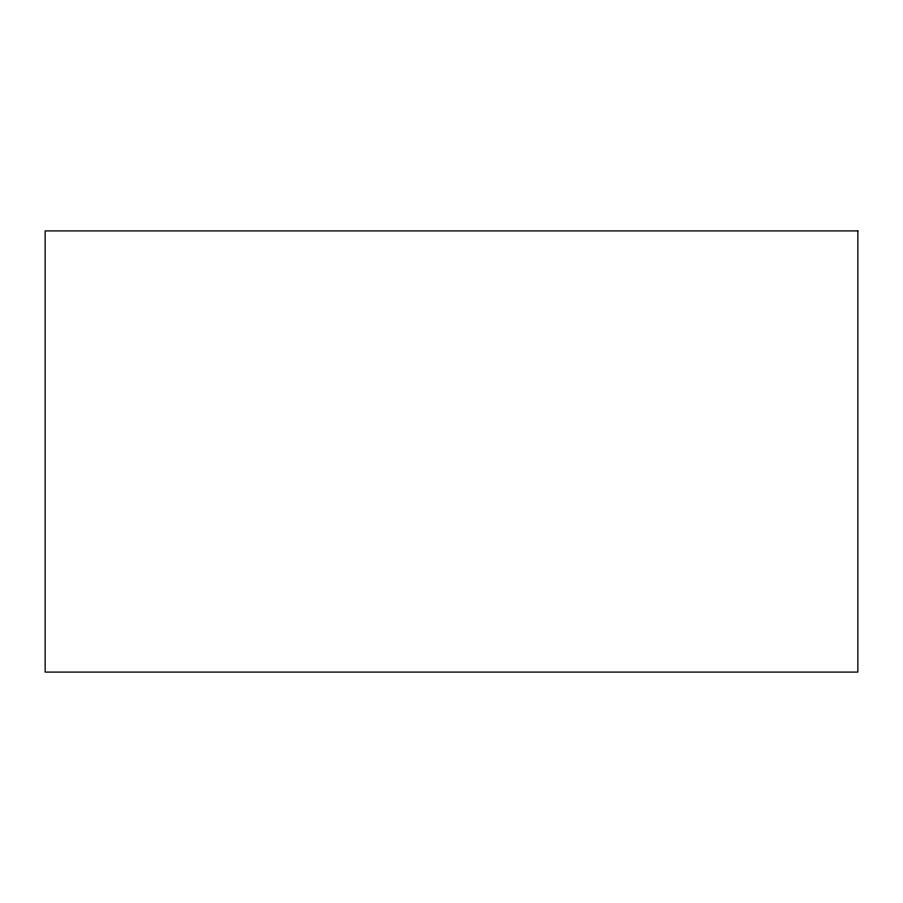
<?xml version="1.0" encoding="UTF-8"?>
<svg xmlns="http://www.w3.org/2000/svg" width="903" height="903" viewBox="0 0 903 903"><rect width="100%" height="100%" fill="white"/><g stroke="black" fill="none" stroke-linecap="round" stroke-linejoin="round"><path stroke-width="1.35" d="M857.85 230.908L45.15 230.908L45.15 672.092L857.85 672.092L857.85 230.908"/></g></svg>
